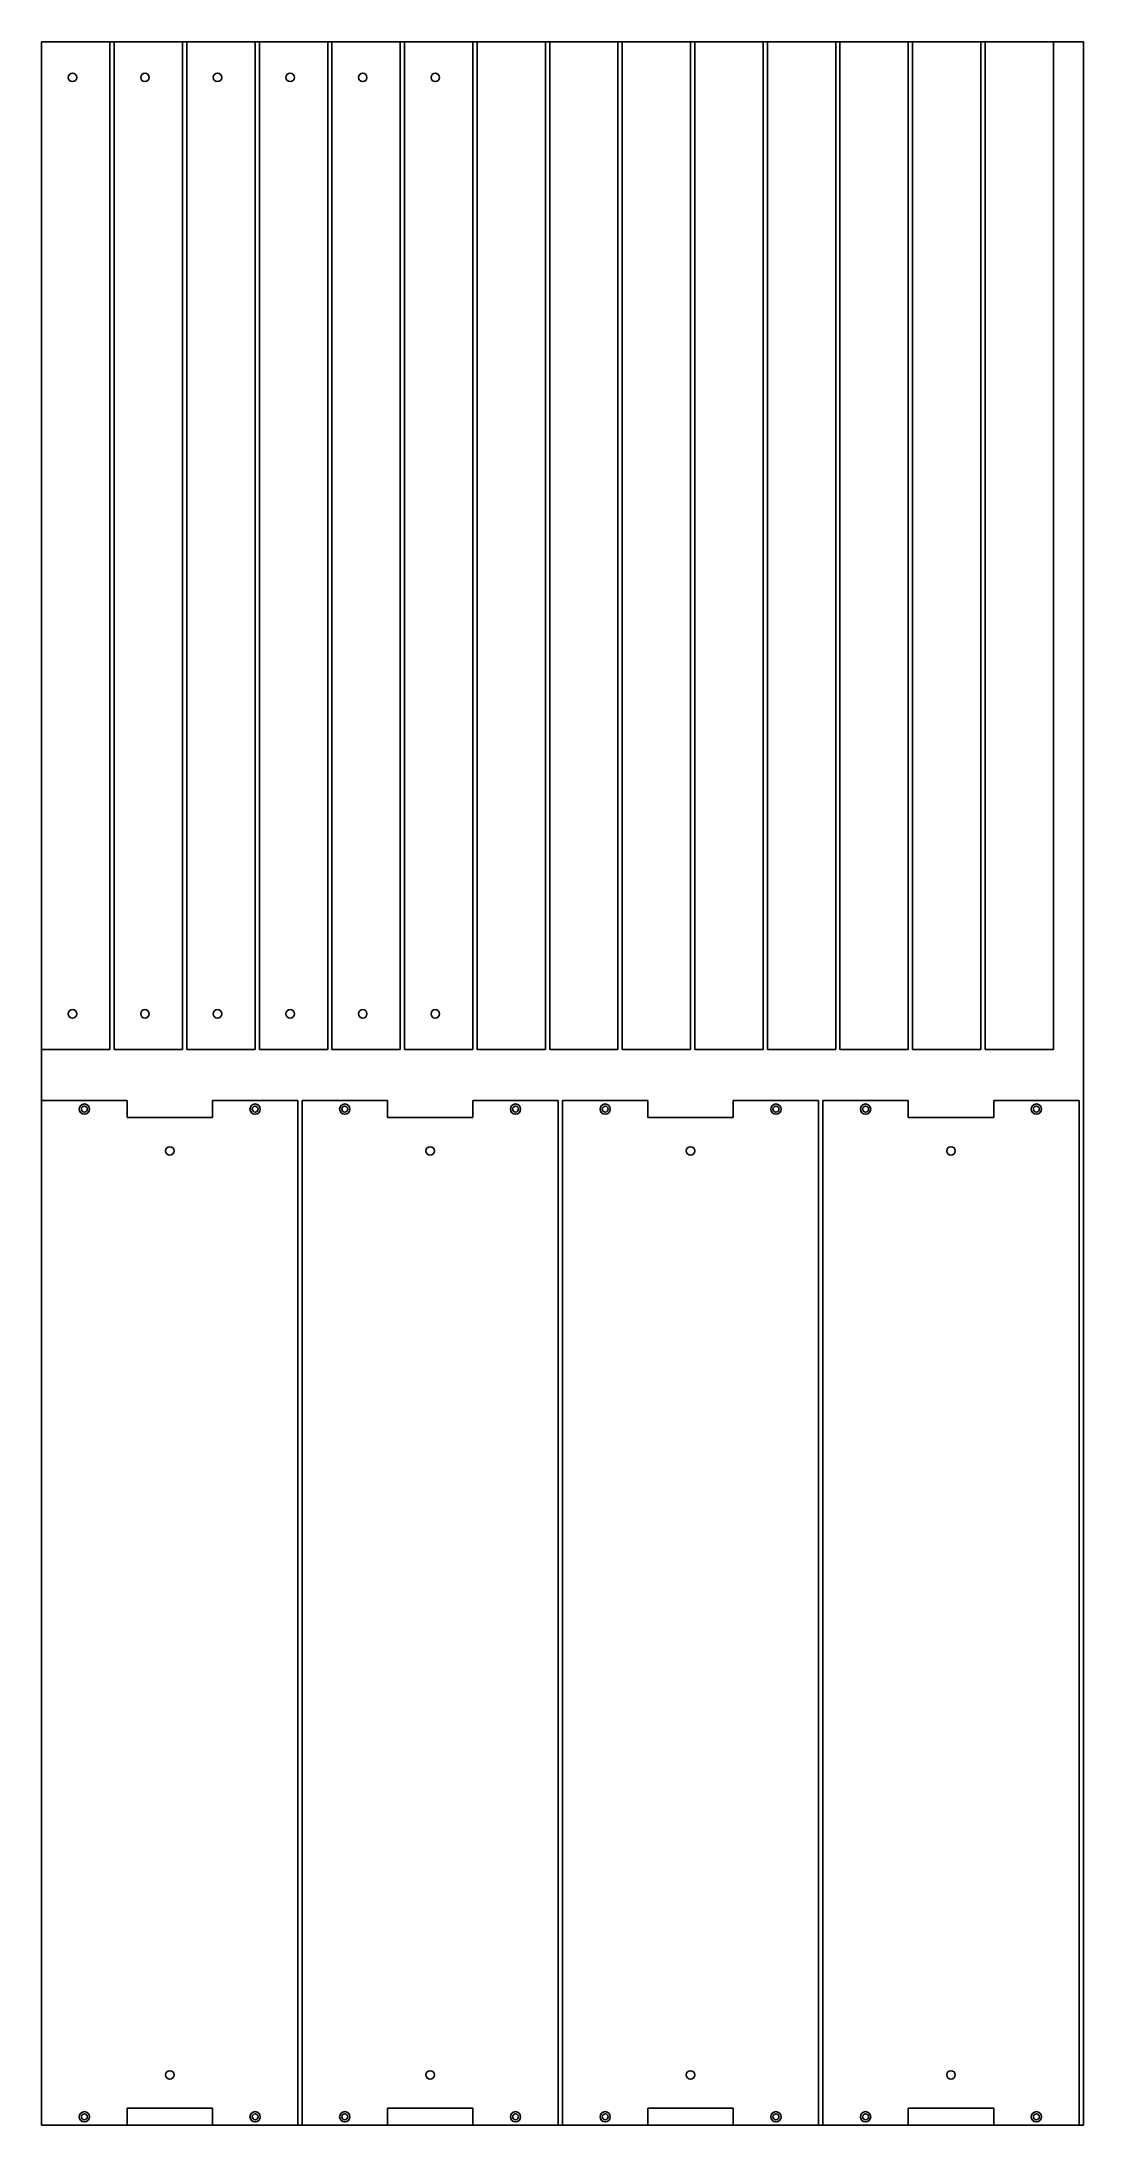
# Model space of a CAD drawing. Header units: millimetres. Extents: x 0 to 1220, y 0 to 2440.
import ezdxf

# ---------------------------------------------------------------- set-up
doc = ezdxf.new("R2010")
doc.units = ezdxf.units.MM
for name, color, linetype in [('Body', 7, 'CONTINUOUS'), ('Body001', 7, 'CONTINUOUS'), ('Body002', 7, 'CONTINUOUS'), ('Body003', 7, 'CONTINUOUS'), ('Body004', 7, 'CONTINUOUS'), ('Body005', 7, 'CONTINUOUS'), ('Body006', 7, 'CONTINUOUS'), ('Body007', 7, 'CONTINUOUS'), ('Body008', 7, 'CONTINUOUS'), ('Body009', 7, 'CONTINUOUS'), ('Body010', 7, 'CONTINUOUS'), ('Body011', 7, 'CONTINUOUS'), ('Body012', 7, 'CONTINUOUS'), ('Body013', 7, 'CONTINUOUS'), ('Body014', 7, 'CONTINUOUS'), ('Body015', 7, 'CONTINUOUS'), ('Body016', 7, 'CONTINUOUS'), ('Body017', 7, 'CONTINUOUS'), ('Rectangle', 7, 'CONTINUOUS')]:
    doc.layers.add(name, color=color, linetype=linetype)

msp = doc.modelspace()

# ---------------------------------------------------------------- linework, layer by layer
at = {"layer": 'Body'}
for p, q in [((0, 1200), (0, 1200, 20)), ((0, 1200), (0, 0)), ((0, 1200, 20), (0, 0, 20)), ((0, 1200), (0, 0)), ((100, 1200), (0, 1200)), ((0, 1200, 20), (0, 0, 20)), ((100, 1200, 20), (0, 1200, 20)), ((0, 1200), (0, 1200, 20)), ((100, 1200), (0, 1200)), ((100, 1200, 20), (0, 1200, 20)), ((100, 1180), (100, 1200)), ((100, 1180, 20), (100, 1200, 20)), ((100, 1200), (100, 1200, 20)), ((100, 1200), (100, 1200, 20)), ((100, 1180), (100, 1200)), ((100, 1180, 20), (100, 1200, 20)), ((200, 1200), (200, 1180)), ((300, 1200), (200, 1200)), ((200, 1200, 20), (200, 1180, 20)), ((300, 1200, 20), (200, 1200, 20)), ((200, 1200), (200, 1200, 20)), ((200, 1200), (200, 1180)), ((200, 1200, 20), (200, 1180, 20)), ((200, 1200), (200, 1200, 20)), ((300, 1200), (200, 1200)), ((300, 1200, 20), (200, 1200, 20)), ((300, 0), (300, 1200)), ((300, 0, 20), (300, 1200, 20)), ((300, 1200), (300, 1200, 20)), ((300, 0), (300, 1200)), ((300, 0, 20), (300, 1200, 20)), ((300, 1200), (300, 1200, 20)), ((53.5, 1190, 16), (53.5, 1190)), ((53.5, 1190, 16), (53.5, 1190)), ((56, 1190, 20), (56, 1190, 16)), ((56, 1190, 20), (56, 1190, 16)), ((200, 1180), (100, 1180)), ((200, 1180, 20), (100, 1180, 20)), ((100, 1180), (100, 1180, 20)), ((100, 1180), (100, 1180, 20)), ((200, 1180), (100, 1180)), ((200, 1180, 20), (100, 1180, 20)), ((200, 1180), (200, 1180, 20)), ((200, 1180), (200, 1180, 20)), ((253.5, 1190, 16), (253.5, 1190)), ((253.5, 1190, 16), (253.5, 1190)), ((256, 1190, 20), (256, 1190, 16)), ((256, 1190, 20), (256, 1190, 16)), ((155, 1141, 20), (155, 1141)), ((155, 1141, 20), (155, 1141)), ((155, 59, 20), (155, 59)), ((155, 59, 20), (155, 59)), ((0, 0), (0, 0, 20)), ((0, 0), (100, 0)), ((0, 0, 20), (100, 0, 20)), ((0, 0), (0, 0, 20)), ((0, 0), (100, 0)), ((0, 0, 20), (100, 0, 20)), ((53.5, 10, 16), (53.5, 10)), ((53.5, 10, 16), (53.5, 10)), ((56, 10, 20), (56, 10, 16)), ((56, 10, 20), (56, 10, 16)), ((100, 20), (100, 20, 20)), ((100, 0), (100, 20)), ((100, 0, 20), (100, 20, 20)), ((100, 0), (100, 20)), ((100, 20), (200, 20)), ((100, 0, 20), (100, 20, 20)), ((100, 20, 20), (200, 20, 20)), ((100, 20), (100, 20, 20)), ((100, 20), (200, 20)), ((100, 20, 20), (200, 20, 20)), ((100, 0), (100, 0, 20)), ((100, 0), (100, 0, 20)), ((200, 20), (200, 0)), ((200, 20, 20), (200, 0, 20)), ((200, 20), (200, 20, 20)), ((200, 20), (200, 20, 20)), ((200, 20), (200, 0)), ((200, 20, 20), (200, 0, 20)), ((200, 0), (300, 0)), ((200, 0, 20), (300, 0, 20)), ((200, 0), (200, 0, 20)), ((200, 0), (200, 0, 20)), ((200, 0), (300, 0)), ((200, 0, 20), (300, 0, 20)), ((253.5, 10, 16), (253.5, 10)), ((253.5, 10, 16), (253.5, 10)), ((256, 10, 20), (256, 10, 16)), ((256, 10, 20), (256, 10, 16)), ((300, 0), (300, 0, 20)), ((300, 0), (300, 0, 20))]:
    msp.add_line(p, q, dxfattribs=at)
for centre, radius in [((50, 1190, 20), 6), ((50, 1190, 20), 6), ((50, 1190, 16), 6), ((50, 1190, 16), 6), ((250, 1190, 20), 6), ((250, 1190, 20), 6), ((250, 1190, 16), 6), ((250, 1190, 16), 6), ((50, 1190), 3.5), ((50, 1190, 16), 3.5), ((50, 1190), 3.5), ((50, 1190, 16), 3.5), ((250, 1190), 3.5), ((250, 1190, 16), 3.5), ((250, 1190), 3.5), ((250, 1190, 16), 3.5), ((150, 1141), 5), ((150, 1141, 20), 5), ((150, 1141, 20), 5), ((150, 1141), 5), ((150, 59), 5), ((150, 59, 20), 5), ((150, 59, 20), 5), ((150, 59), 5), ((50, 10, 20), 6), ((50, 10, 20), 6), ((50, 10, 16), 6), ((50, 10, 16), 6), ((50, 10), 3.5), ((50, 10, 16), 3.5), ((50, 10), 3.5), ((50, 10, 16), 3.5), ((250, 10, 20), 6), ((250, 10, 20), 6), ((250, 10, 16), 6), ((250, 10, 16), 6), ((250, 10), 3.5), ((250, 10, 16), 3.5), ((250, 10), 3.5), ((250, 10, 16), 3.5)]:
    msp.add_circle(centre, radius, dxfattribs=at)
at = {"layer": 'Body001'}
for p, q in [((305, 1200), (305, 1200, 20)), ((305, 1200), (305, 0)), ((305, 1200, 20), (305, 0, 20)), ((305, 1200), (305, 0)), ((405, 1200), (305, 1200)), ((305, 1200, 20), (305, 0, 20)), ((405, 1200, 20), (305, 1200, 20)), ((305, 1200), (305, 1200, 20)), ((405, 1200), (305, 1200)), ((405, 1200, 20), (305, 1200, 20)), ((405, 1180), (405, 1200)), ((405, 1180, 20), (405, 1200, 20)), ((405, 1200), (405, 1200, 20)), ((405, 1200), (405, 1200, 20)), ((405, 1180), (405, 1200)), ((405, 1180, 20), (405, 1200, 20)), ((505, 1200), (505, 1180)), ((605, 1200), (505, 1200)), ((505, 1200, 20), (505, 1180, 20)), ((605, 1200, 20), (505, 1200, 20)), ((505, 1200), (505, 1200, 20)), ((505, 1200), (505, 1180)), ((505, 1200, 20), (505, 1180, 20)), ((505, 1200), (505, 1200, 20)), ((605, 1200), (505, 1200)), ((605, 1200, 20), (505, 1200, 20)), ((605, 0), (605, 1200)), ((605, 0, 20), (605, 1200, 20)), ((605, 1200), (605, 1200, 20)), ((605, 0), (605, 1200)), ((605, 0, 20), (605, 1200, 20)), ((605, 1200), (605, 1200, 20)), ((358.5, 1190, 16), (358.5, 1190)), ((358.5, 1190, 16), (358.5, 1190)), ((361, 1190, 20), (361, 1190, 16)), ((361, 1190, 20), (361, 1190, 16)), ((505, 1180), (405, 1180)), ((505, 1180, 20), (405, 1180, 20)), ((405, 1180), (405, 1180, 20)), ((405, 1180), (405, 1180, 20)), ((505, 1180), (405, 1180)), ((505, 1180, 20), (405, 1180, 20)), ((505, 1180), (505, 1180, 20)), ((505, 1180), (505, 1180, 20)), ((558.5, 1190, 16), (558.5, 1190)), ((558.5, 1190, 16), (558.5, 1190)), ((561, 1190, 20), (561, 1190, 16)), ((561, 1190, 20), (561, 1190, 16)), ((460, 1141, 20), (460, 1141)), ((460, 1141, 20), (460, 1141)), ((460, 59, 20), (460, 59)), ((460, 59, 20), (460, 59)), ((305, 0), (305, 0, 20)), ((305, 0), (405, 0)), ((305, 0, 20), (405, 0, 20)), ((305, 0), (305, 0, 20)), ((305, 0), (405, 0)), ((305, 0, 20), (405, 0, 20)), ((358.5, 10, 16), (358.5, 10)), ((358.5, 10, 16), (358.5, 10)), ((361, 10, 20), (361, 10, 16)), ((361, 10, 20), (361, 10, 16)), ((405, 20), (405, 20, 20)), ((405, 0), (405, 20)), ((405, 0, 20), (405, 20, 20)), ((405, 0), (405, 20)), ((405, 20), (505, 20)), ((405, 0, 20), (405, 20, 20)), ((405, 20, 20), (505, 20, 20)), ((405, 20), (405, 20, 20)), ((405, 20), (505, 20)), ((405, 20, 20), (505, 20, 20)), ((405, 0), (405, 0, 20)), ((405, 0), (405, 0, 20)), ((505, 20), (505, 0)), ((505, 20, 20), (505, 0, 20)), ((505, 20), (505, 20, 20)), ((505, 20), (505, 20, 20)), ((505, 20), (505, 0)), ((505, 20, 20), (505, 0, 20)), ((505, 0), (605, 0)), ((505, 0, 20), (605, 0, 20)), ((505, 0), (505, 0, 20)), ((505, 0), (505, 0, 20)), ((505, 0), (605, 0)), ((505, 0, 20), (605, 0, 20)), ((558.5, 10, 16), (558.5, 10)), ((558.5, 10, 16), (558.5, 10)), ((561, 10, 20), (561, 10, 16)), ((561, 10, 20), (561, 10, 16)), ((605, 0), (605, 0, 20)), ((605, 0), (605, 0, 20))]:
    msp.add_line(p, q, dxfattribs=at)
for centre, radius in [((355, 1190, 20), 6), ((355, 1190, 20), 6), ((355, 1190, 16), 6), ((355, 1190, 16), 6), ((555, 1190, 20), 6), ((555, 1190, 20), 6), ((555, 1190, 16), 6), ((555, 1190, 16), 6), ((355, 1190), 3.5), ((355, 1190, 16), 3.5), ((355, 1190), 3.5), ((355, 1190, 16), 3.5), ((555, 1190), 3.5), ((555, 1190, 16), 3.5), ((555, 1190), 3.5), ((555, 1190, 16), 3.5), ((455, 1141), 5), ((455, 1141, 20), 5), ((455, 1141, 20), 5), ((455, 1141), 5), ((455, 59), 5), ((455, 59, 20), 5), ((455, 59, 20), 5), ((455, 59), 5), ((355, 10, 20), 6), ((355, 10, 20), 6), ((355, 10, 16), 6), ((355, 10, 16), 6), ((355, 10), 3.5), ((355, 10, 16), 3.5), ((355, 10), 3.5), ((355, 10, 16), 3.5), ((555, 10, 20), 6), ((555, 10, 20), 6), ((555, 10, 16), 6), ((555, 10, 16), 6), ((555, 10), 3.5), ((555, 10, 16), 3.5), ((555, 10), 3.5), ((555, 10, 16), 3.5)]:
    msp.add_circle(centre, radius, dxfattribs=at)
at = {"layer": 'Body002'}
for p, q in [((610, 1200), (610, 1200, 20)), ((610, 1200), (610, 0)), ((610, 1200, 20), (610, 0, 20)), ((610, 1200), (610, 0)), ((710, 1200), (610, 1200)), ((610, 1200, 20), (610, 0, 20)), ((710, 1200, 20), (610, 1200, 20)), ((610, 1200), (610, 1200, 20)), ((710, 1200), (610, 1200)), ((710, 1200, 20), (610, 1200, 20)), ((710, 1180), (710, 1200)), ((710, 1180, 20), (710, 1200, 20)), ((710, 1200), (710, 1200, 20)), ((710, 1200), (710, 1200, 20)), ((710, 1180), (710, 1200)), ((710, 1180, 20), (710, 1200, 20)), ((810, 1200), (810, 1180)), ((910, 1200), (810, 1200)), ((810, 1200, 20), (810, 1180, 20)), ((910, 1200, 20), (810, 1200, 20)), ((810, 1200), (810, 1200, 20)), ((810, 1200), (810, 1180)), ((810, 1200, 20), (810, 1180, 20)), ((810, 1200), (810, 1200, 20)), ((910, 1200), (810, 1200)), ((910, 1200, 20), (810, 1200, 20)), ((910, 0), (910, 1200)), ((910, 0, 20), (910, 1200, 20)), ((910, 1200), (910, 1200, 20)), ((910, 0), (910, 1200)), ((910, 0, 20), (910, 1200, 20)), ((910, 1200), (910, 1200, 20)), ((663.5, 1190, 16), (663.5, 1190)), ((663.5, 1190, 16), (663.5, 1190)), ((666, 1190, 20), (666, 1190, 16)), ((666, 1190, 20), (666, 1190, 16)), ((810, 1180), (710, 1180)), ((810, 1180, 20), (710, 1180, 20)), ((710, 1180), (710, 1180, 20)), ((710, 1180), (710, 1180, 20)), ((810, 1180), (710, 1180)), ((810, 1180, 20), (710, 1180, 20)), ((810, 1180), (810, 1180, 20)), ((810, 1180), (810, 1180, 20)), ((863.5, 1190, 16), (863.5, 1190)), ((863.5, 1190, 16), (863.5, 1190)), ((866, 1190, 20), (866, 1190, 16)), ((866, 1190, 20), (866, 1190, 16)), ((765, 1141, 20), (765, 1141)), ((765, 1141, 20), (765, 1141)), ((765, 59, 20), (765, 59)), ((765, 59, 20), (765, 59)), ((610, 0), (610, 0, 20)), ((610, 0), (710, 0)), ((610, 0, 20), (710, 0, 20)), ((610, 0), (610, 0, 20)), ((610, 0), (710, 0)), ((610, 0, 20), (710, 0, 20)), ((663.5, 10, 16), (663.5, 10)), ((663.5, 10, 16), (663.5, 10)), ((666, 10, 20), (666, 10, 16)), ((666, 10, 20), (666, 10, 16)), ((710, 20), (710, 20, 20)), ((710, 0), (710, 20)), ((710, 0, 20), (710, 20, 20)), ((710, 0), (710, 20)), ((710, 20), (810, 20)), ((710, 0, 20), (710, 20, 20)), ((710, 20, 20), (810, 20, 20)), ((710, 20), (710, 20, 20)), ((710, 20), (810, 20)), ((710, 20, 20), (810, 20, 20)), ((710, 0), (710, 0, 20)), ((710, 0), (710, 0, 20)), ((810, 20), (810, 0)), ((810, 20, 20), (810, 0, 20)), ((810, 20), (810, 20, 20)), ((810, 20), (810, 20, 20)), ((810, 20), (810, 0)), ((810, 20, 20), (810, 0, 20)), ((810, 0), (910, 0)), ((810, 0, 20), (910, 0, 20)), ((810, 0), (810, 0, 20)), ((810, 0), (810, 0, 20)), ((810, 0), (910, 0)), ((810, 0, 20), (910, 0, 20)), ((863.5, 10, 16), (863.5, 10)), ((863.5, 10, 16), (863.5, 10)), ((866, 10, 20), (866, 10, 16)), ((866, 10, 20), (866, 10, 16)), ((910, 0), (910, 0, 20)), ((910, 0), (910, 0, 20))]:
    msp.add_line(p, q, dxfattribs=at)
for centre, radius in [((660, 1190, 20), 6), ((660, 1190, 20), 6), ((660, 1190, 16), 6), ((660, 1190, 16), 6), ((860, 1190, 20), 6), ((860, 1190, 20), 6), ((860, 1190, 16), 6), ((860, 1190, 16), 6), ((660, 1190), 3.5), ((660, 1190, 16), 3.5), ((660, 1190), 3.5), ((660, 1190, 16), 3.5), ((860, 1190), 3.5), ((860, 1190, 16), 3.5), ((860, 1190), 3.5), ((860, 1190, 16), 3.5), ((760, 1141), 5), ((760, 1141, 20), 5), ((760, 1141, 20), 5), ((760, 1141), 5), ((760, 59), 5), ((760, 59, 20), 5), ((760, 59, 20), 5), ((760, 59), 5), ((660, 10, 20), 6), ((660, 10, 20), 6), ((660, 10, 16), 6), ((660, 10, 16), 6), ((660, 10), 3.5), ((660, 10, 16), 3.5), ((660, 10), 3.5), ((660, 10, 16), 3.5), ((860, 10, 20), 6), ((860, 10, 20), 6), ((860, 10, 16), 6), ((860, 10, 16), 6), ((860, 10), 3.5), ((860, 10, 16), 3.5), ((860, 10), 3.5), ((860, 10, 16), 3.5)]:
    msp.add_circle(centre, radius, dxfattribs=at)
at = {"layer": 'Body003'}
for p, q in [((915, 1200), (915, 1200, 20)), ((915, 1200), (915, 0)), ((915, 1200, 20), (915, 0, 20)), ((915, 1200), (915, 0)), ((1015, 1200), (915, 1200)), ((915, 1200, 20), (915, 0, 20)), ((1015, 1200, 20), (915, 1200, 20)), ((915, 1200), (915, 1200, 20)), ((1015, 1200), (915, 1200)), ((1015, 1200, 20), (915, 1200, 20)), ((1015, 1180), (1015, 1200)), ((1015, 1180, 20), (1015, 1200, 20)), ((1015, 1200), (1015, 1200, 20)), ((1015, 1200), (1015, 1200, 20)), ((1015, 1180), (1015, 1200)), ((1015, 1180, 20), (1015, 1200, 20)), ((1115, 1200), (1115, 1180)), ((1215, 1200), (1115, 1200)), ((1115, 1200, 20), (1115, 1180, 20)), ((1215, 1200, 20), (1115, 1200, 20)), ((1115, 1200), (1115, 1200, 20)), ((1115, 1200), (1115, 1180)), ((1115, 1200, 20), (1115, 1180, 20)), ((1115, 1200), (1115, 1200, 20)), ((1215, 1200), (1115, 1200)), ((1215, 1200, 20), (1115, 1200, 20)), ((1215, 0), (1215, 1200)), ((1215, 0, 20), (1215, 1200, 20)), ((1215, 1200), (1215, 1200, 20)), ((1215, 0), (1215, 1200)), ((1215, 0, 20), (1215, 1200, 20)), ((1215, 1200), (1215, 1200, 20)), ((968.5, 1190, 16), (968.5, 1190)), ((968.5, 1190, 16), (968.5, 1190)), ((971, 1190, 20), (971, 1190, 16)), ((971, 1190, 20), (971, 1190, 16)), ((1115, 1180), (1015, 1180)), ((1115, 1180, 20), (1015, 1180, 20)), ((1015, 1180), (1015, 1180, 20)), ((1015, 1180), (1015, 1180, 20)), ((1115, 1180), (1015, 1180)), ((1115, 1180, 20), (1015, 1180, 20)), ((1115, 1180), (1115, 1180, 20)), ((1115, 1180), (1115, 1180, 20)), ((1168.5, 1190, 16), (1168.5, 1190)), ((1168.5, 1190, 16), (1168.5, 1190)), ((1171, 1190, 20), (1171, 1190, 16)), ((1171, 1190, 20), (1171, 1190, 16)), ((1070, 1141, 20), (1070, 1141)), ((1070, 1141, 20), (1070, 1141)), ((1070, 59, 20), (1070, 59)), ((1070, 59, 20), (1070, 59)), ((915, 0), (915, 0, 20)), ((915, 0), (1015, 0)), ((915, 0, 20), (1015, 0, 20)), ((915, 0), (915, 0, 20)), ((915, 0), (1015, 0)), ((915, 0, 20), (1015, 0, 20)), ((968.5, 10, 16), (968.5, 10)), ((968.5, 10, 16), (968.5, 10)), ((971, 10, 20), (971, 10, 16)), ((971, 10, 20), (971, 10, 16)), ((1015, 20), (1015, 20, 20)), ((1015, 0), (1015, 20)), ((1015, 0, 20), (1015, 20, 20)), ((1015, 0), (1015, 20)), ((1015, 20), (1115, 20)), ((1015, 0, 20), (1015, 20, 20)), ((1015, 20, 20), (1115, 20, 20)), ((1015, 20), (1015, 20, 20)), ((1015, 20), (1115, 20)), ((1015, 20, 20), (1115, 20, 20)), ((1015, 0), (1015, 0, 20)), ((1015, 0), (1015, 0, 20)), ((1115, 20), (1115, 0)), ((1115, 20, 20), (1115, 0, 20)), ((1115, 20), (1115, 20, 20)), ((1115, 20), (1115, 20, 20)), ((1115, 20), (1115, 0)), ((1115, 20, 20), (1115, 0, 20)), ((1115, 0), (1215, 0)), ((1115, 0, 20), (1215, 0, 20)), ((1115, 0), (1115, 0, 20)), ((1115, 0), (1115, 0, 20)), ((1115, 0), (1215, 0)), ((1115, 0, 20), (1215, 0, 20)), ((1168.5, 10, 16), (1168.5, 10)), ((1168.5, 10, 16), (1168.5, 10)), ((1171, 10, 20), (1171, 10, 16)), ((1171, 10, 20), (1171, 10, 16)), ((1215, 0), (1215, 0, 20)), ((1215, 0), (1215, 0, 20))]:
    msp.add_line(p, q, dxfattribs=at)
for centre, radius in [((965, 1190, 20), 6), ((965, 1190, 20), 6), ((965, 1190, 16), 6), ((965, 1190, 16), 6), ((1165, 1190, 20), 6), ((1165, 1190, 20), 6), ((1165, 1190, 16), 6), ((1165, 1190, 16), 6), ((965, 1190), 3.5), ((965, 1190, 16), 3.5), ((965, 1190), 3.5), ((965, 1190, 16), 3.5), ((1165, 1190), 3.5), ((1165, 1190, 16), 3.5), ((1165, 1190), 3.5), ((1165, 1190, 16), 3.5), ((1065, 1141), 5), ((1065, 1141, 20), 5), ((1065, 1141, 20), 5), ((1065, 1141), 5), ((1065, 59), 5), ((1065, 59, 20), 5), ((1065, 59, 20), 5), ((1065, 59), 5), ((965, 10, 20), 6), ((965, 10, 20), 6), ((965, 10, 16), 6), ((965, 10, 16), 6), ((965, 10), 3.5), ((965, 10, 16), 3.5), ((965, 10), 3.5), ((965, 10, 16), 3.5), ((1165, 10, 20), 6), ((1165, 10, 20), 6), ((1165, 10, 16), 6), ((1165, 10, 16), 6), ((1165, 10), 3.5), ((1165, 10, 16), 3.5), ((1165, 10), 3.5), ((1165, 10, 16), 3.5)]:
    msp.add_circle(centre, radius, dxfattribs=at)
at = {"layer": 'Body004'}
for p, q in [((85, 2440), (85, 2440, 20)), ((85, 2440), (85, 1260)), ((85, 2440, 20), (85, 1260, 20)), ((85, 2440), (85, 1260)), ((165, 2440), (85, 2440)), ((85, 2440, 20), (85, 1260, 20)), ((165, 2440, 20), (85, 2440, 20)), ((85, 2440), (85, 2440, 20)), ((165, 2440), (85, 2440)), ((165, 2440, 20), (85, 2440, 20)), ((165, 2440), (165, 2440, 20)), ((165, 1260), (165, 2440)), ((165, 1260, 20), (165, 2440, 20)), ((165, 1260), (165, 2440)), ((165, 1260, 20), (165, 2440, 20)), ((165, 2440), (165, 2440, 20)), ((126, 2398.2, 20), (126, 2398.2)), ((126, 2398.2, 20), (126, 2398.2)), ((126, 1301.5, 20), (126, 1301.5)), ((126, 1301.5, 20), (126, 1301.5)), ((85, 1260), (85, 1260, 20)), ((85, 1260), (165, 1260)), ((85, 1260, 20), (165, 1260, 20)), ((85, 1260), (85, 1260, 20)), ((85, 1260), (165, 1260)), ((85, 1260, 20), (165, 1260, 20)), ((165, 1260), (165, 1260, 20)), ((165, 1260), (165, 1260, 20))]:
    msp.add_line(p, q, dxfattribs=at)
for centre in [(121, 2398.2), (121, 2398.2, 20), (121, 2398.2, 20), (121, 2398.2), (121, 1301.5), (121, 1301.5, 20), (121, 1301.5, 20), (121, 1301.5)]:
    msp.add_circle(centre, 5, dxfattribs=at)
at = {"layer": 'Body005'}
for p, q in [((510, 2440), (510, 2440, 20)), ((590, 2440), (510, 2440)), ((590, 2440, 20), (510, 2440, 20)), ((510, 2440), (510, 2440, 20)), ((510, 2440), (510, 1260)), ((510, 2440, 20), (510, 1260, 20)), ((590, 2440), (510, 2440)), ((510, 2440), (510, 1260)), ((590, 2440, 20), (510, 2440, 20)), ((510, 2440, 20), (510, 1260, 20)), ((590, 2440), (590, 2440, 20)), ((590, 1260), (590, 2440)), ((590, 1260, 20), (590, 2440, 20)), ((590, 2440), (590, 2440, 20)), ((590, 1260), (590, 2440)), ((590, 1260, 20), (590, 2440, 20)), ((510, 1260), (510, 1260, 20)), ((510, 1260), (590, 1260)), ((510, 1260, 20), (590, 1260, 20)), ((510, 1260), (510, 1260, 20)), ((510, 1260), (590, 1260)), ((510, 1260, 20), (590, 1260, 20)), ((590, 1260), (590, 1260, 20)), ((590, 1260), (590, 1260, 20))]:
    msp.add_line(p, q, dxfattribs=at)
at = {"layer": 'Body006'}
for p, q in [((0, 2440), (0, 2440, 20)), ((0, 2440), (0, 1260)), ((0, 2440, 20), (0, 1260, 20)), ((0, 2440), (0, 1260)), ((80, 2440), (0, 2440)), ((0, 2440, 20), (0, 1260, 20)), ((80, 2440, 20), (0, 2440, 20)), ((0, 2440), (0, 2440, 20)), ((80, 2440), (0, 2440)), ((80, 2440, 20), (0, 2440, 20)), ((80, 2440), (80, 2440, 20)), ((80, 1260), (80, 2440)), ((80, 1260, 20), (80, 2440, 20)), ((80, 1260), (80, 2440)), ((80, 1260, 20), (80, 2440, 20)), ((80, 2440), (80, 2440, 20)), ((41, 2398.2, 20), (41, 2398.2)), ((41, 2398.2, 20), (41, 2398.2)), ((41, 1301.5, 20), (41, 1301.5)), ((41, 1301.5, 20), (41, 1301.5)), ((0, 1260), (0, 1260, 20)), ((0, 1260), (80, 1260)), ((0, 1260, 20), (80, 1260, 20)), ((0, 1260), (0, 1260, 20)), ((0, 1260), (80, 1260)), ((0, 1260, 20), (80, 1260, 20)), ((80, 1260), (80, 1260, 20)), ((80, 1260), (80, 1260, 20))]:
    msp.add_line(p, q, dxfattribs=at)
for centre in [(36, 2398.2), (36, 2398.2, 20), (36, 2398.2, 20), (36, 2398.2), (36, 1301.5), (36, 1301.5, 20), (36, 1301.5, 20), (36, 1301.5)]:
    msp.add_circle(centre, 5, dxfattribs=at)
at = {"layer": 'Body007'}
for p, q in [((170, 2440), (170, 2440, 20)), ((170, 2440), (170, 1260)), ((170, 2440, 20), (170, 1260, 20)), ((170, 2440), (170, 1260)), ((250, 2440), (170, 2440)), ((170, 2440, 20), (170, 1260, 20)), ((250, 2440, 20), (170, 2440, 20)), ((170, 2440), (170, 2440, 20)), ((250, 2440), (170, 2440)), ((250, 2440, 20), (170, 2440, 20)), ((250, 2440), (250, 2440, 20)), ((250, 1260), (250, 2440)), ((250, 1260, 20), (250, 2440, 20)), ((250, 1260), (250, 2440)), ((250, 1260, 20), (250, 2440, 20)), ((250, 2440), (250, 2440, 20)), ((211, 2398.2, 20), (211, 2398.2)), ((211, 2398.2, 20), (211, 2398.2)), ((211, 1301.5, 20), (211, 1301.5)), ((211, 1301.5, 20), (211, 1301.5)), ((170, 1260), (170, 1260, 20)), ((170, 1260), (250, 1260)), ((170, 1260, 20), (250, 1260, 20)), ((170, 1260), (170, 1260, 20)), ((170, 1260), (250, 1260)), ((170, 1260, 20), (250, 1260, 20)), ((250, 1260), (250, 1260, 20)), ((250, 1260), (250, 1260, 20))]:
    msp.add_line(p, q, dxfattribs=at)
for centre in [(206, 2398.2), (206, 2398.2, 20), (206, 2398.2, 20), (206, 2398.2), (206, 1301.5), (206, 1301.5, 20), (206, 1301.5, 20), (206, 1301.5)]:
    msp.add_circle(centre, 5, dxfattribs=at)
at = {"layer": 'Body008'}
for p, q in [((255, 2440), (255, 2440, 20)), ((255, 2440), (255, 1260)), ((255, 2440, 20), (255, 1260, 20)), ((255, 2440), (255, 1260)), ((335, 2440), (255, 2440)), ((255, 2440, 20), (255, 1260, 20)), ((335, 2440, 20), (255, 2440, 20)), ((255, 2440), (255, 2440, 20)), ((335, 2440), (255, 2440)), ((335, 2440, 20), (255, 2440, 20)), ((335, 2440), (335, 2440, 20)), ((335, 1260), (335, 2440)), ((335, 1260, 20), (335, 2440, 20)), ((335, 1260), (335, 2440)), ((335, 1260, 20), (335, 2440, 20)), ((335, 2440), (335, 2440, 20)), ((296, 2398.2, 20), (296, 2398.2)), ((296, 2398.2, 20), (296, 2398.2)), ((296, 1301.5, 20), (296, 1301.5)), ((296, 1301.5, 20), (296, 1301.5)), ((255, 1260), (255, 1260, 20)), ((255, 1260), (335, 1260)), ((255, 1260, 20), (335, 1260, 20)), ((255, 1260), (255, 1260, 20)), ((255, 1260), (335, 1260)), ((255, 1260, 20), (335, 1260, 20)), ((335, 1260), (335, 1260, 20)), ((335, 1260), (335, 1260, 20))]:
    msp.add_line(p, q, dxfattribs=at)
for centre in [(291, 2398.2), (291, 2398.2, 20), (291, 2398.2, 20), (291, 2398.2), (291, 1301.5), (291, 1301.5, 20), (291, 1301.5, 20), (291, 1301.5)]:
    msp.add_circle(centre, 5, dxfattribs=at)
at = {"layer": 'Body009'}
for p, q in [((340, 2440), (340, 2440, 20)), ((340, 2440), (340, 1260)), ((340, 2440, 20), (340, 1260, 20)), ((340, 2440), (340, 1260)), ((420, 2440), (340, 2440)), ((340, 2440, 20), (340, 1260, 20)), ((420, 2440, 20), (340, 2440, 20)), ((340, 2440), (340, 2440, 20)), ((420, 2440), (340, 2440)), ((420, 2440, 20), (340, 2440, 20)), ((420, 2440), (420, 2440, 20)), ((420, 1260), (420, 2440)), ((420, 1260, 20), (420, 2440, 20)), ((420, 1260), (420, 2440)), ((420, 1260, 20), (420, 2440, 20)), ((420, 2440), (420, 2440, 20)), ((381, 2398.2, 20), (381, 2398.2)), ((381, 2398.2, 20), (381, 2398.2)), ((381, 1301.5, 20), (381, 1301.5)), ((381, 1301.5, 20), (381, 1301.5)), ((340, 1260), (340, 1260, 20)), ((340, 1260), (420, 1260)), ((340, 1260, 20), (420, 1260, 20)), ((340, 1260), (340, 1260, 20)), ((340, 1260), (420, 1260)), ((340, 1260, 20), (420, 1260, 20)), ((420, 1260), (420, 1260, 20)), ((420, 1260), (420, 1260, 20))]:
    msp.add_line(p, q, dxfattribs=at)
for centre in [(376, 2398.2), (376, 2398.2, 20), (376, 2398.2, 20), (376, 2398.2), (376, 1301.5), (376, 1301.5, 20), (376, 1301.5, 20), (376, 1301.5)]:
    msp.add_circle(centre, 5, dxfattribs=at)
at = {"layer": 'Body010'}
for p, q in [((425, 2440), (425, 2440, 20)), ((425, 2440), (425, 1260)), ((425, 2440, 20), (425, 1260, 20)), ((425, 2440), (425, 1260)), ((505, 2440), (425, 2440)), ((425, 2440, 20), (425, 1260, 20)), ((505, 2440, 20), (425, 2440, 20)), ((425, 2440), (425, 2440, 20)), ((505, 2440), (425, 2440)), ((505, 2440, 20), (425, 2440, 20)), ((505, 2440), (505, 2440, 20)), ((505, 1260), (505, 2440)), ((505, 1260, 20), (505, 2440, 20)), ((505, 1260), (505, 2440)), ((505, 1260, 20), (505, 2440, 20)), ((505, 2440), (505, 2440, 20)), ((466, 2398.2, 20), (466, 2398.2)), ((466, 2398.2, 20), (466, 2398.2)), ((466, 1301.5, 20), (466, 1301.5)), ((466, 1301.5, 20), (466, 1301.5)), ((425, 1260), (425, 1260, 20)), ((425, 1260), (505, 1260)), ((425, 1260, 20), (505, 1260, 20)), ((425, 1260), (425, 1260, 20)), ((425, 1260), (505, 1260)), ((425, 1260, 20), (505, 1260, 20)), ((505, 1260), (505, 1260, 20)), ((505, 1260), (505, 1260, 20))]:
    msp.add_line(p, q, dxfattribs=at)
for centre in [(461, 2398.2), (461, 2398.2, 20), (461, 2398.2, 20), (461, 2398.2), (461, 1301.5), (461, 1301.5, 20), (461, 1301.5, 20), (461, 1301.5)]:
    msp.add_circle(centre, 5, dxfattribs=at)
at = {"layer": 'Body011'}
for p, q in [((595, 2440), (595, 2440, 20)), ((675, 2440), (595, 2440)), ((675, 2440, 20), (595, 2440, 20)), ((595, 2440), (595, 2440, 20)), ((595, 2440), (595, 1260)), ((595, 2440, 20), (595, 1260, 20)), ((675, 2440), (595, 2440)), ((595, 2440), (595, 1260)), ((675, 2440, 20), (595, 2440, 20)), ((595, 2440, 20), (595, 1260, 20)), ((675, 2440), (675, 2440, 20)), ((675, 1260), (675, 2440)), ((675, 1260, 20), (675, 2440, 20)), ((675, 2440), (675, 2440, 20)), ((675, 1260), (675, 2440)), ((675, 1260, 20), (675, 2440, 20)), ((595, 1260), (595, 1260, 20)), ((595, 1260), (675, 1260)), ((595, 1260, 20), (675, 1260, 20)), ((595, 1260), (595, 1260, 20)), ((595, 1260), (675, 1260)), ((595, 1260, 20), (675, 1260, 20)), ((675, 1260), (675, 1260, 20)), ((675, 1260), (675, 1260, 20))]:
    msp.add_line(p, q, dxfattribs=at)
at = {"layer": 'Body012'}
for p, q in [((680, 2440), (680, 2440, 20)), ((760, 2440), (680, 2440)), ((760, 2440, 20), (680, 2440, 20)), ((680, 2440), (680, 2440, 20)), ((680, 2440), (680, 1260)), ((680, 2440, 20), (680, 1260, 20)), ((760, 2440), (680, 2440)), ((680, 2440), (680, 1260)), ((760, 2440, 20), (680, 2440, 20)), ((680, 2440, 20), (680, 1260, 20)), ((760, 2440), (760, 2440, 20)), ((760, 1260), (760, 2440)), ((760, 1260, 20), (760, 2440, 20)), ((760, 2440), (760, 2440, 20)), ((760, 1260), (760, 2440)), ((760, 1260, 20), (760, 2440, 20)), ((680, 1260), (680, 1260, 20)), ((680, 1260), (760, 1260)), ((680, 1260, 20), (760, 1260, 20)), ((680, 1260), (680, 1260, 20)), ((680, 1260), (760, 1260)), ((680, 1260, 20), (760, 1260, 20)), ((760, 1260), (760, 1260, 20)), ((760, 1260), (760, 1260, 20))]:
    msp.add_line(p, q, dxfattribs=at)
at = {"layer": 'Body013'}
for p, q in [((765, 2440), (765, 2440, 20)), ((845, 2440), (765, 2440)), ((845, 2440, 20), (765, 2440, 20)), ((765, 2440), (765, 2440, 20)), ((765, 2440), (765, 1260)), ((765, 2440, 20), (765, 1260, 20)), ((845, 2440), (765, 2440)), ((765, 2440), (765, 1260)), ((845, 2440, 20), (765, 2440, 20)), ((765, 2440, 20), (765, 1260, 20)), ((845, 2440), (845, 2440, 20)), ((845, 1260), (845, 2440)), ((845, 1260, 20), (845, 2440, 20)), ((845, 2440), (845, 2440, 20)), ((845, 1260), (845, 2440)), ((845, 1260, 20), (845, 2440, 20)), ((765, 1260), (765, 1260, 20)), ((765, 1260), (845, 1260)), ((765, 1260, 20), (845, 1260, 20)), ((765, 1260), (765, 1260, 20)), ((765, 1260), (845, 1260)), ((765, 1260, 20), (845, 1260, 20)), ((845, 1260), (845, 1260, 20)), ((845, 1260), (845, 1260, 20))]:
    msp.add_line(p, q, dxfattribs=at)
at = {"layer": 'Body014'}
for p, q in [((850, 2440), (850, 2440, 20)), ((930, 2440), (850, 2440)), ((930, 2440, 20), (850, 2440, 20)), ((850, 2440), (850, 2440, 20)), ((850, 2440), (850, 1260)), ((850, 2440, 20), (850, 1260, 20)), ((930, 2440), (850, 2440)), ((850, 2440), (850, 1260)), ((930, 2440, 20), (850, 2440, 20)), ((850, 2440, 20), (850, 1260, 20)), ((930, 2440), (930, 2440, 20)), ((930, 1260), (930, 2440)), ((930, 1260, 20), (930, 2440, 20)), ((930, 2440), (930, 2440, 20)), ((930, 1260), (930, 2440)), ((930, 1260, 20), (930, 2440, 20)), ((850, 1260), (850, 1260, 20)), ((850, 1260), (930, 1260)), ((850, 1260, 20), (930, 1260, 20)), ((850, 1260), (850, 1260, 20)), ((850, 1260), (930, 1260)), ((850, 1260, 20), (930, 1260, 20)), ((930, 1260), (930, 1260, 20)), ((930, 1260), (930, 1260, 20))]:
    msp.add_line(p, q, dxfattribs=at)
at = {"layer": 'Body015'}
for p, q in [((1020, 2440), (1020, 2440, 20)), ((1100, 2440), (1020, 2440)), ((1100, 2440, 20), (1020, 2440, 20)), ((1020, 2440), (1020, 2440, 20)), ((1020, 2440), (1020, 1260)), ((1020, 2440, 20), (1020, 1260, 20)), ((1100, 2440), (1020, 2440)), ((1020, 2440), (1020, 1260)), ((1100, 2440, 20), (1020, 2440, 20)), ((1020, 2440, 20), (1020, 1260, 20)), ((1100, 2440), (1100, 2440, 20)), ((1100, 1260), (1100, 2440)), ((1100, 1260, 20), (1100, 2440, 20)), ((1100, 2440), (1100, 2440, 20)), ((1100, 1260), (1100, 2440)), ((1100, 1260, 20), (1100, 2440, 20)), ((1020, 1260), (1020, 1260, 20)), ((1020, 1260), (1100, 1260)), ((1020, 1260, 20), (1100, 1260, 20)), ((1020, 1260), (1020, 1260, 20)), ((1020, 1260), (1100, 1260)), ((1020, 1260, 20), (1100, 1260, 20)), ((1100, 1260), (1100, 1260, 20)), ((1100, 1260), (1100, 1260, 20))]:
    msp.add_line(p, q, dxfattribs=at)
at = {"layer": 'Body016'}
for p, q in [((935, 2440), (935, 2440, 20)), ((1015, 2440), (935, 2440)), ((1015, 2440, 20), (935, 2440, 20)), ((935, 2440), (935, 2440, 20)), ((935, 2440), (935, 1260)), ((935, 2440, 20), (935, 1260, 20)), ((1015, 2440), (935, 2440)), ((935, 2440), (935, 1260)), ((1015, 2440, 20), (935, 2440, 20)), ((935, 2440, 20), (935, 1260, 20)), ((1015, 2440), (1015, 2440, 20)), ((1015, 1260), (1015, 2440)), ((1015, 1260, 20), (1015, 2440, 20)), ((1015, 2440), (1015, 2440, 20)), ((1015, 1260), (1015, 2440)), ((1015, 1260, 20), (1015, 2440, 20)), ((935, 1260), (935, 1260, 20)), ((935, 1260), (1015, 1260)), ((935, 1260, 20), (1015, 1260, 20)), ((935, 1260), (935, 1260, 20)), ((935, 1260), (1015, 1260)), ((935, 1260, 20), (1015, 1260, 20)), ((1015, 1260), (1015, 1260, 20)), ((1015, 1260), (1015, 1260, 20))]:
    msp.add_line(p, q, dxfattribs=at)
at = {"layer": 'Body017'}
for p, q in [((1105, 2440), (1105, 2440, 20)), ((1185, 2440), (1105, 2440)), ((1185, 2440, 20), (1105, 2440, 20)), ((1105, 2440), (1105, 2440, 20)), ((1105, 2440), (1105, 1260)), ((1105, 2440, 20), (1105, 1260, 20)), ((1185, 2440), (1105, 2440)), ((1105, 2440), (1105, 1260)), ((1185, 2440, 20), (1105, 2440, 20)), ((1105, 2440, 20), (1105, 1260, 20)), ((1185, 2440), (1185, 2440, 20)), ((1185, 1260), (1185, 2440)), ((1185, 1260, 20), (1185, 2440, 20)), ((1185, 2440), (1185, 2440, 20)), ((1185, 1260), (1185, 2440)), ((1185, 1260, 20), (1185, 2440, 20)), ((1105, 1260), (1105, 1260, 20)), ((1105, 1260), (1185, 1260)), ((1105, 1260, 20), (1185, 1260, 20)), ((1105, 1260), (1105, 1260, 20)), ((1105, 1260), (1185, 1260)), ((1105, 1260, 20), (1185, 1260, 20)), ((1185, 1260), (1185, 1260, 20)), ((1185, 1260), (1185, 1260, 20))]:
    msp.add_line(p, q, dxfattribs=at)
at = {"layer": 'Rectangle'}
for p, q in [((1220, 2440), (0, 2440)), ((0, 2440), (0, 0)), ((1220, 0), (1220, 2440)), ((0, 0), (1220, 0))]:
    msp.add_line(p, q, dxfattribs=at)

doc.saveas('drawing.dxf')
